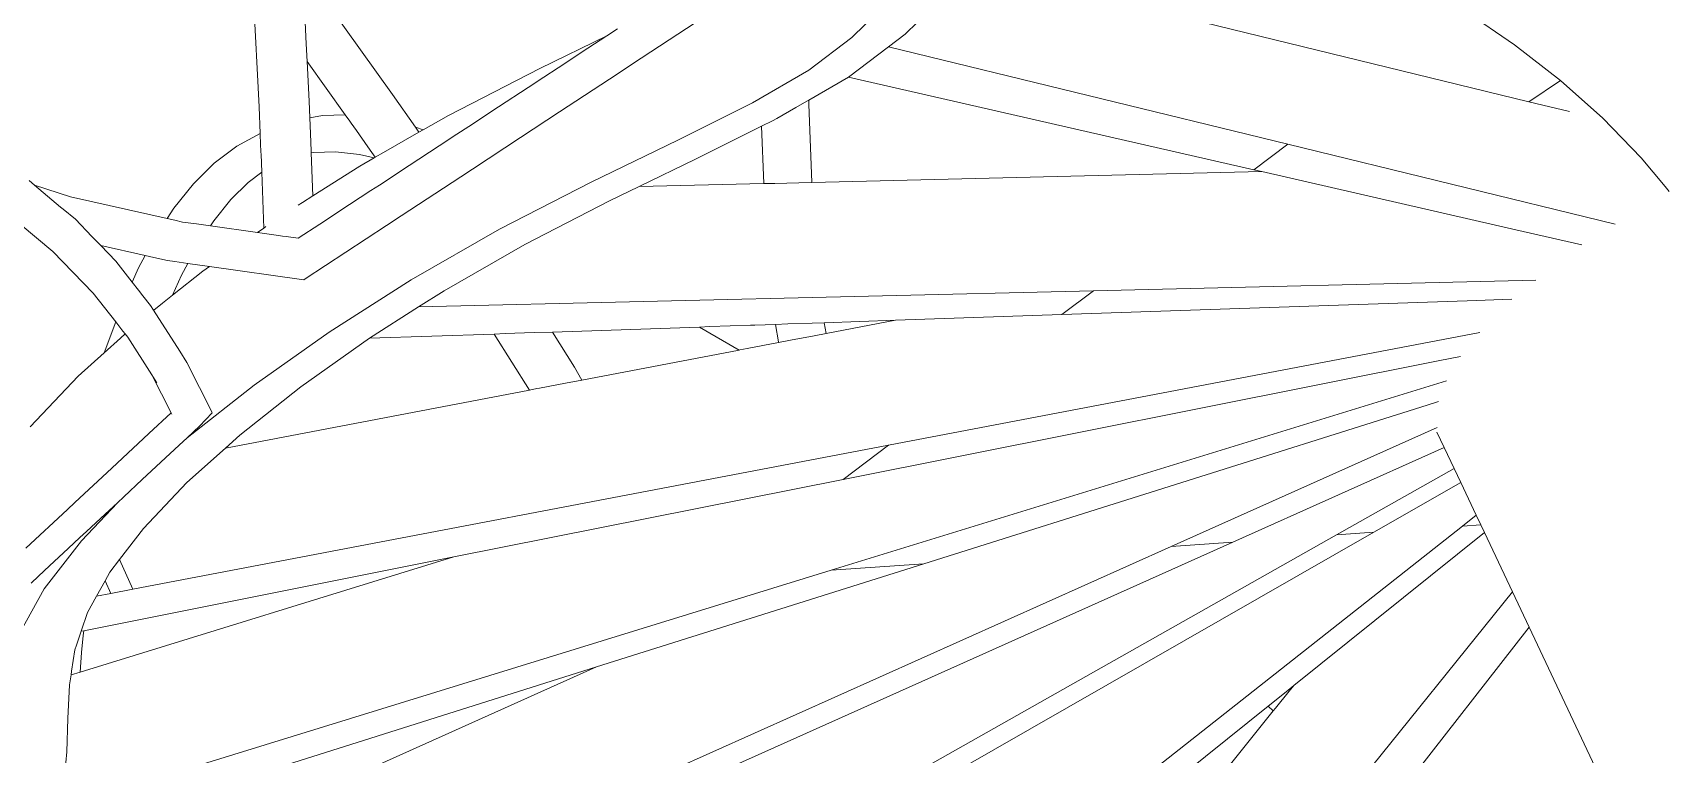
# Model space of a CAD drawing. Header units: millimetres. Extents: x 930469 to 1523124, y -120375 to 411163.
# Drawn here: x 1423478.7 to 1423890.4, y -6352.5 to -6170.9 of the extents above; entities that cross this region are included whole.
import ezdxf

# ---------------------------------------------------------------- set-up
doc = ezdxf.new("R2010")
doc.units = ezdxf.units.MM
doc.layers.add('A-NET THAY', color=8, linetype='Continuous', lineweight=0)
doc.layers.add('COT VACH', color=8, linetype='Continuous', lineweight=0)

# ---------------------------------------------------------------- blocks, each defined once
blk = doc.blocks.new('fgholol')
at = {"layer": 'A-NET THAY', "ltscale": 3}
for p, q in [((1041822.73, 32859.1), (1041682.68, 32893.31)), ((1041665.85, 32876.09), (1041677.27, 32887.32)), ((1041501.81, 32887.24), (1041503.33, 32857.84)), ((1041520.8, 32883.39), (1041536.89, 32860.88)), ((1041652.43, 32875.24), (1041662.31, 32884.96)), ((1041514.88, 32879.1), (1041515.16, 32873.69)), ((1041606.48, 32874.64), (1041617.15, 32881.64)), ((1041819.15, 32873.45), (1041806.68, 32881.98)), ((1041573.93, 32867.49), (1041590.78, 32875.67)), ((1041590.78, 32875.67), (1041586.02, 32872.55)), ((1041593.51, 32877.47), (1041590.78, 32875.67)), ((1041641.62, 32867.08), (1041652.43, 32875.24)), ((1041661.68, 32872.93), (1041665.85, 32876.09)), ((1041515.16, 32873.69), (1041515.39, 32869.22)), ((1041586.02, 32872.55), (1041578.53, 32867.63)), ((1041606.48, 32874.64), (1041599.44, 32870.02)), ((1041651.57, 32865.29), (1041661.68, 32872.93)), ((1041762.14, 32848.4), (1041661.68, 32872.93)), ((1041830.67, 32864.45), (1041819.15, 32873.45)), ((1041515.39, 32869.22), (1041515.91, 32859.21)), ((1041515.39, 32869.22), (1041524.96, 32855.82)), ((1041550.93, 32855.65), (1041573.93, 32867.49)), ((1041578.53, 32867.63), (1041574.93, 32865.27)), ((1041591.5, 32864.81), (1041599.44, 32870.02)), ((1041627.4, 32858.85), (1041641.62, 32867.08)), ((1041571.04, 32862.71), (1041563.55, 32857.8)), ((1041574.93, 32865.27), (1041571.04, 32862.71)), ((1041591.5, 32864.81), (1041578.87, 32856.52)), ((1041641.58, 32859.52), (1041651.57, 32865.29)), ((1041753.59, 32841.95), (1041651.57, 32865.29)), ((1041822.73, 32859.1), (1041830.67, 32864.45)), ((1041830.7, 32864.42), (1041830.67, 32864.45)), ((1041841.32, 32854.92), (1041830.7, 32864.42)), ((1041515.91, 32859.21), (1041516.07, 32855.08)), ((1041536.89, 32860.88), (1041542.64, 32852.69)), ((1041608.69, 32849.46), (1041627.4, 32858.85)), ((1041638.37, 32857.66), (1041640.53, 32858.91)), ((1041640.53, 32858.91), (1041641.58, 32859.52)), ((1041641.57, 32858.51), (1041641.58, 32859.52)), ((1041642.34, 32838.78), (1041641.57, 32858.51)), ((1041832.94, 32856.61), (1041822.73, 32859.1)), ((1041503.33, 32857.84), (1041503.59, 32851.12)), ((1041516.07, 32855.08), (1041519.24, 32855.66)), ((1041516.07, 32855.08), (1041516.23, 32851.12)), ((1041519.24, 32855.66), (1041524.96, 32855.82)), ((1041524.96, 32855.82), (1041526.13, 32854.18)), ((1041544.6, 32852.03), (1041550.93, 32855.65)), ((1041563.55, 32857.8), (1041556.06, 32852.88)), ((1041569.03, 32850.06), (1041578.87, 32856.52)), ((1041632.45, 32854.33), (1041633.59, 32854.9)), ((1041633.59, 32854.9), (1041638.37, 32857.66)), ((1041851, 32844.95), (1041841.32, 32854.92)), ((1041497.71, 32847.91), (1041503.59, 32851.12)), ((1041503.59, 32851.12), (1041503.61, 32850.73)), ((1041503.61, 32850.73), (1041503.78, 32846.39)), ((1041516.23, 32851.12), (1041516.4, 32846.67)), ((1041526.13, 32854.18), (1041526.45, 32853.73)), ((1041526.45, 32853.73), (1041527.8, 32851.82)), ((1041527.8, 32851.82), (1041530.67, 32847.73)), ((1041540.12, 32849.47), (1041543.53, 32851.42)), ((1041542.64, 32852.69), (1041544.6, 32852.03)), ((1041542.64, 32852.69), (1041543.53, 32851.42)), ((1041543.53, 32851.42), (1041544.6, 32852.03)), ((1041553.06, 32850.91), (1041548.57, 32847.96)), ((1041556.06, 32852.88), (1041553.06, 32850.91)), ((1041613.1, 32844.61), (1041629.68, 32852.94)), ((1041629.68, 32852.94), (1041632.45, 32854.33)), ((1041630.25, 32838.49), (1041629.68, 32852.94)), ((1041492.04, 32843.61), (1041497.71, 32847.91)), ((1041503.78, 32846.39), (1041503.8, 32845.89)), ((1041516.4, 32846.67), (1041516.42, 32846.2)), ((1041516.42, 32846.2), (1041517.01, 32846.3)), ((1041516.42, 32846.2), (1041516.84, 32835.39)), ((1041517.01, 32846.3), (1041522.54, 32846.46)), ((1041522.54, 32846.46), (1041528.55, 32845.79)), ((1041530.67, 32847.73), (1041531.67, 32846.31)), ((1041531.67, 32846.31), (1041532.51, 32845.11)), ((1041532.51, 32845.11), (1041534.61, 32846.31)), ((1041534.61, 32846.31), (1041540.12, 32849.47)), ((1041548.57, 32847.96), (1041541.07, 32843.05)), ((1041569.03, 32850.06), (1041557, 32842.16)), ((1041586.82, 32838.84), (1041608.69, 32849.46)), ((1041762.14, 32848.4), (1041753.59, 32841.95)), ((1041844.48, 32828.29), (1041762.14, 32848.4)), ((1041486.77, 32838.4), (1041492.04, 32843.61)), ((1041503.8, 32845.89), (1041503.97, 32841.37)), ((1041516.84, 32835.39), (1041528.68, 32842.92)), ((1041528.55, 32845.79), (1041532.22, 32844.94)), ((1041528.68, 32842.92), (1041532.22, 32844.94)), ((1041532.22, 32844.94), (1041532.51, 32845.11)), ((1041541.07, 32843.05), (1041533.58, 32838.13)), ((1041557, 32842.16), (1041554.05, 32840.22)), ((1041598.94, 32837.74), (1041613.1, 32844.61)), ((1041857.04, 32837.74), (1041851, 32844.95)), ((1041445.43, 32839.25), (1041446.81, 32838.1)), ((1041455.89, 32835.13), (1041446.81, 32838.1)), ((1041446.81, 32838.1), (1041453.39, 32832.6)), ((1041481.87, 32832.29), (1041486.77, 32838.4)), ((1041496.19, 32834.46), (1041500.56, 32838.78)), ((1041500.56, 32838.78), (1041503.97, 32841.37)), ((1041503.97, 32841.37), (1041504.52, 32827.31)), ((1041533.58, 32838.13), (1041531.46, 32836.74)), ((1041554.05, 32840.22), (1041539.07, 32830.39)), ((1041563.82, 32827), (1041586.82, 32838.84)), ((1041630.25, 32838.49), (1041598.94, 32837.74)), ((1041633.06, 32838.56), (1041630.25, 32838.49)), ((1041639.11, 32838.7), (1041633.06, 32838.56)), ((1041642.34, 32838.78), (1041639.11, 32838.7)), ((1041755.55, 32841.51), (1041642.34, 32838.78)), ((1041755.55, 32841.51), (1041753.59, 32841.95)), ((1041819.48, 32826.88), (1041755.55, 32841.51)), ((1041480.18, 32829.69), (1041455.89, 32835.13)), ((1041491.92, 32829.14), (1041496.19, 32834.46)), ((1041514.19, 32833.7), (1041516.84, 32835.39)), ((1041531.46, 32836.74), (1041526.09, 32833.21)), ((1041570.14, 32823.13), (1041591.49, 32834.12)), ((1041591.49, 32834.12), (1041598.94, 32837.74)), ((1041858.08, 32836.51), (1041857.04, 32837.74)), ((1041453.39, 32832.6), (1041453.99, 32832.1)), ((1041453.99, 32832.1), (1041457.09, 32829.51)), ((1041480.18, 32829.69), (1041481.87, 32832.29)), ((1041482.1, 32829.26), (1041480.18, 32829.69)), ((1041513.18, 32833.06), (1041514.19, 32833.7)), ((1041526.09, 32833.21), (1041518.6, 32828.29)), ((1041539.07, 32830.39), (1041535.4, 32827.98)), ((1041443.21, 32828.26), (1041451.43, 32821.39)), ((1041457.09, 32829.51), (1041461.24, 32825.2)), ((1041484.05, 32828.82), (1041482.1, 32829.26)), ((1041487.54, 32828.33), (1041484.05, 32828.82)), ((1041491.07, 32827.83), (1041487.54, 32828.33)), ((1041491.07, 32827.83), (1041491.92, 32829.14)), ((1041502.9, 32826.16), (1041491.07, 32827.83)), ((1041502.9, 32826.16), (1041504.52, 32827.31)), ((1041506.42, 32825.67), (1041502.9, 32826.16)), ((1041504.52, 32827.31), (1041505.04, 32827.68)), ((1041508.19, 32825.42), (1041506.42, 32825.67)), ((1041518.6, 32828.29), (1041513.15, 32824.72)), ((1041514.88, 32814.51), (1041535.4, 32827.98)), ((1041541.57, 32814.27), (1041563.82, 32827)), ((1041836.06, 32823.09), (1041819.48, 32826.88)), ((1041461.24, 32825.2), (1041463.46, 32822.9)), ((1041463.46, 32822.9), (1041467.27, 32818.95)), ((1041474.66, 32820.39), (1041463.46, 32822.9)), ((1041509.23, 32825.27), (1041508.19, 32825.42)), ((1041510.1, 32825.15), (1041509.23, 32825.27)), ((1041513.15, 32824.72), (1041510.1, 32825.15)), ((1041549.9, 32811.54), (1041570.14, 32823.13)), ((1041451.43, 32821.39), (1041461.54, 32810.92)), ((1041467.27, 32818.95), (1041471.38, 32813.72)), ((1041471.38, 32813.72), (1041473.01, 32817.33)), ((1041473.01, 32817.33), (1041474.66, 32820.39)), ((1041476.8, 32819.91), (1041474.66, 32820.39)), ((1041480.25, 32819.14), (1041476.8, 32819.91)), ((1041482.15, 32818.87), (1041480.25, 32819.14)), ((1041485.42, 32818.41), (1041482.15, 32818.87)), ((1041483.81, 32815.43), (1041485.42, 32818.41)), ((1041490.86, 32817.64), (1041485.42, 32818.41)), ((1041489.16, 32816.45), (1041490.86, 32817.64)), ((1041514.55, 32814.3), (1041490.86, 32817.64)), ((1041471.38, 32813.72), (1041473, 32811.66)), ((1041481.55, 32810.41), (1041489.16, 32816.45)), ((1041481.55, 32810.41), (1041483.81, 32815.43)), ((1041514.88, 32814.51), (1041514.55, 32814.3)), ((1041520.91, 32801.13), (1041541.57, 32814.27)), ((1041824.49, 32814.2), (1041713.23, 32811.53)), ((1041461.54, 32810.92), (1041467.23, 32803.68)), ((1041473, 32811.66), (1041474.1, 32810.26)), ((1041474.1, 32810.26), (1041476.03, 32807.81)), ((1041479, 32808.4), (1041481.55, 32810.41)), ((1041543.45, 32807.44), (1041549.9, 32811.54)), ((1041713.23, 32811.53), (1041543.45, 32807.44)), ((1041713.23, 32811.53), (1041705.27, 32805.52)), ((1041818.5, 32809.39), (1041807.23, 32809.01)), ((1041476.03, 32807.81), (1041476.78, 32806.64)), ((1041476.78, 32806.64), (1041476.83, 32806.68)), ((1041476.78, 32806.64), (1041483.38, 32796.33)), ((1041476.83, 32806.68), (1041479, 32808.4)), ((1041531.06, 32799.56), (1041543.45, 32807.44)), ((1041705.27, 32805.52), (1041663.41, 32804.09)), ((1041807.23, 32809.01), (1041705.27, 32805.52)), ((1041464.34, 32795.91), (1041467.23, 32803.68)), ((1041467.23, 32803.68), (1041469.07, 32801.34)), ((1041469.07, 32801.34), (1041469.6, 32800.66)), ((1041502.05, 32787.8), (1041520.91, 32801.13)), ((1041572.55, 32800.98), (1041565.23, 32800.73)), ((1041577.09, 32801.14), (1041572.55, 32800.98)), ((1041614.08, 32802.4), (1041577.09, 32801.14)), ((1041577.09, 32801.14), (1041582.68, 32792.28)), ((1041616.71, 32802.49), (1041614.08, 32802.4)), ((1041614.08, 32802.4), (1041624.05, 32796.59)), ((1041626.9, 32802.84), (1041616.71, 32802.49)), ((1041628.04, 32802.88), (1041626.9, 32802.84)), ((1041633.24, 32803.06), (1041628.04, 32802.88)), ((1041636.3, 32803.16), (1041633.24, 32803.06)), ((1041633.95, 32798.7), (1041633.24, 32803.06)), ((1041642.43, 32803.37), (1041636.3, 32803.16)), ((1041645.5, 32803.48), (1041642.43, 32803.37)), ((1041663.41, 32804.09), (1041645.5, 32803.48)), ((1041645.94, 32800.76), (1041645.5, 32803.48)), ((1041663.41, 32804.09), (1041645.94, 32800.76)), ((1041810.44, 32801.01), (1041661.66, 32772.65)), ((1041464.34, 32795.91), (1041468.42, 32799.59)), ((1041468.42, 32799.59), (1041469.6, 32800.66)), ((1041469.6, 32800.66), (1041470.26, 32799.82)), ((1041470.26, 32799.82), (1041476.3, 32790.39)), ((1041513.83, 32787.38), (1041531.06, 32799.56)), ((1041562.46, 32800.64), (1041531.06, 32799.56)), ((1041565.23, 32800.73), (1041562.46, 32800.64)), ((1041562.46, 32800.64), (1041571.35, 32786.54)), ((1041626.13, 32796.98), (1041624.21, 32796.62)), ((1041633.98, 32798.48), (1041626.13, 32796.98)), ((1041633.98, 32798.48), (1041633.95, 32798.7)), ((1041636.96, 32799.05), (1041633.98, 32798.48)), ((1041642.94, 32800.19), (1041636.96, 32799.05)), ((1041645.94, 32800.76), (1041642.94, 32800.19)), ((1041457.78, 32790), (1041464.34, 32795.91)), ((1041483.38, 32796.33), (1041485.1, 32793.47)), ((1041485.1, 32793.47), (1041491.5, 32780.87)), ((1041624.05, 32796.59), (1041584.54, 32789.05)), ((1041624.21, 32796.62), (1041624.05, 32796.59)), ((1041799.89, 32793.86), (1041650.26, 32764.05)), ((1041805.51, 32794.98), (1041799.89, 32793.86)), ((1041445.71, 32777.27), (1041457.78, 32790)), ((1041476.3, 32790.39), (1041477.61, 32788.33)), ((1041476.3, 32790.39), (1041481.18, 32780.78)), ((1041584.54, 32789.05), (1041580.43, 32788.27)), ((1041582.68, 32792.28), (1041584.54, 32789.05)), ((1041802, 32788.85), (1041647.26, 32741.17)), ((1041485.23, 32774.47), (1041502.05, 32787.8)), ((1041571.35, 32786.54), (1041494.85, 32771.95)), ((1041498.46, 32775.2), (1041513.83, 32787.38)), ((1041573.18, 32786.89), (1041571.35, 32786.54)), ((1041573.86, 32787.02), (1041573.18, 32786.89)), ((1041580.43, 32788.27), (1041573.86, 32787.02)), ((1041481.18, 32780.78), (1041475.61, 32775.59)), ((1041481.18, 32780.78), (1041481.33, 32780.48)), ((1041491.47, 32780.8), (1041488.33, 32777.43)), ((1041797.17, 32782.72), (1041670.55, 32742.8)), ((1041800.01, 32783.62), (1041797.17, 32782.72)), ((1041488.33, 32777.43), (1041485.21, 32774.53)), ((1041799.69, 32777.12), (1041732.8, 32747.17)), ((1041475.61, 32775.59), (1041467.61, 32768.14)), ((1041661.66, 32772.65), (1041471.56, 32736.4)), ((1041483.24, 32772.69), (1041478.58, 32768.35)), ((1041485.21, 32774.53), (1041483.24, 32772.69)), ((1041483.24, 32772.69), (1041485.23, 32774.47)), ((1041494.85, 32771.95), (1041498.46, 32775.2)), ((1041661.66, 32772.65), (1041650.26, 32764.05)), ((1041748.31, 32748.26), (1041801.46, 32772.06)), ((1041801.46, 32772.06), (1041799.63, 32775.96)), ((1041803.96, 32766.79), (1041801.46, 32772.06)), ((1041466.28, 32766.9), (1041467.61, 32768.14)), ((1041478.58, 32768.35), (1041473.91, 32764)), ((1041485.17, 32763.23), (1041494.85, 32771.95)), ((1041466.28, 32766.9), (1041456.95, 32758.21)), ((1041473.91, 32764), (1041469.25, 32759.66)), ((1041650.26, 32764.05), (1041552.32, 32744.53)), ((1041803.96, 32766.79), (1041774.39, 32750.09)), ((1041805.62, 32763.26), (1041803.96, 32766.79)), ((1041474.2, 32751.66), (1041485.17, 32763.23)), ((1041805.62, 32763.26), (1041783.77, 32750.74)), ((1041809.5, 32755.05), (1041805.62, 32763.26)), ((1041444.66, 32746.76), (1041455.07, 32756.46)), ((1041455.07, 32756.46), (1041456.95, 32758.21)), ((1041458.6, 32748.62), (1041467.66, 32758.18)), ((1041467.66, 32758.18), (1041464.58, 32755.31)), ((1041469.25, 32759.66), (1041467.66, 32758.18)), ((1041464.58, 32755.31), (1041459.92, 32750.96)), ((1041468.21, 32743.86), (1041474.2, 32751.66)), ((1041806.02, 32752.31), (1041531.94, 32536.09)), ((1041809.5, 32755.05), (1041806.02, 32752.31)), ((1041810.64, 32752.63), (1041806.02, 32752.31)), ((1041810.64, 32752.63), (1041809.5, 32755.05)), ((1041811.57, 32750.65), (1041810.64, 32752.63)), ((1041774.39, 32750.09), (1041411.74, 32545.22)), ((1041449.28, 32736.49), (1041458.6, 32748.62)), ((1041458.24, 32749.4), (1041455.26, 32746.62)), ((1041459.92, 32750.96), (1041458.24, 32749.4)), ((1041551.54, 32660.13), (1041748.31, 32748.26)), ((1041783.77, 32750.74), (1041678.18, 32690.28)), ((1041748.31, 32748.26), (1041732.8, 32747.17)), ((1041811.57, 32750.65), (1041763.61, 32712.15)), ((1041783.77, 32750.74), (1041774.39, 32750.09)), ((1041818.6, 32735.77), (1041811.57, 32750.65)), ((1041732.8, 32747.17), (1041395.92, 32596.29)), ((1041455.26, 32746.62), (1041450.59, 32742.27)), ((1041552.32, 32744.53), (1041458.3, 32715.56)), ((1041552.32, 32744.53), (1041459.22, 32725.98)), ((1041465.77, 32740.7), (1041468.21, 32743.86)), ((1041471.56, 32736.4), (1041468.21, 32743.86)), ((1041447.83, 32739.7), (1041445.93, 32737.93)), ((1041450.59, 32742.27), (1041447.83, 32739.7)), ((1041647.26, 32741.17), (1041457.7, 32682.75)), ((1041464.57, 32738.54), (1041465.77, 32740.7)), ((1041670.55, 32742.8), (1041588.23, 32716.84)), ((1041670.55, 32742.8), (1041647.26, 32741.17)), ((1041443.02, 32725.25), (1041449.28, 32736.49)), ((1041462.41, 32734.66), (1041464.57, 32738.54)), ((1041466.01, 32735.35), (1041462.41, 32734.66)), ((1041466.01, 32735.35), (1041464.57, 32738.54)), ((1041471.56, 32736.4), (1041466.01, 32735.35)), ((1041818.6, 32735.77), (1041683.9, 32568.56)), ((1041822.8, 32726.85), (1041818.6, 32735.77)), ((1041460.11, 32730.53), (1041462.41, 32734.66)), ((1041458.55, 32725.85), (1041460.11, 32730.53)), ((1041822.8, 32726.85), (1041789.63, 32684.31)), ((1041841.54, 32687.15), (1041822.8, 32726.85)), ((1041457.36, 32722.3), (1041458.47, 32725.63)), ((1041458.47, 32725.63), (1041458.55, 32725.85)), ((1041459.22, 32725.98), (1041458.55, 32725.85)), ((1041458.61, 32720.46), (1041459.06, 32724.78)), ((1041459.06, 32724.78), (1041459.22, 32725.98)), ((1041456.13, 32715.75), (1041456.98, 32721.16)), ((1041456.98, 32721.16), (1041457.36, 32722.3)), ((1041458.3, 32715.56), (1041458.61, 32720.46)), ((1041455.6, 32712.36), (1041455.99, 32714.84)), ((1041455.99, 32714.84), (1041456.13, 32715.75)), ((1041456.07, 32714.87), (1041455.99, 32714.84)), ((1041458.3, 32715.56), (1041456.07, 32714.87)), ((1041588.23, 32716.84), (1041458.39, 32675.91)), ((1041588.23, 32716.84), (1041460.55, 32659.66)), ((1041455.18, 32703.88), (1041455.6, 32712.36)), ((1041762.21, 32711.03), (1041757.9, 32707.57)), ((1041762.48, 32710.76), (1041759.02, 32706.47)), ((1041763.61, 32712.15), (1041762.21, 32711.03)), ((1041763.61, 32712.15), (1041762.48, 32710.76)), ((1041757.2, 32707.02), (1041709.51, 32668.73)), ((1041757.9, 32707.57), (1041757.2, 32707.02)), ((1041757.2, 32707.02), (1041758.46, 32705.77)), ((1041759.02, 32706.47), (1041758.46, 32705.77)), ((1041454.94, 32695.48), (1041455.18, 32703.88)), ((1041758.46, 32705.77), (1041720.6, 32658.77)), ((1041454.4, 32690.08), (1041454.94, 32695.48))]:
    blk.add_line(p, q, dxfattribs=at)

msp = doc.modelspace()

# ---------------------------------------------------------------- block references
at = {"layer": 'COT VACH'}
msp.add_blockref('fgholol', (382032.3, -39047.4), dxfattribs=at)

doc.saveas('drawing.dxf')
